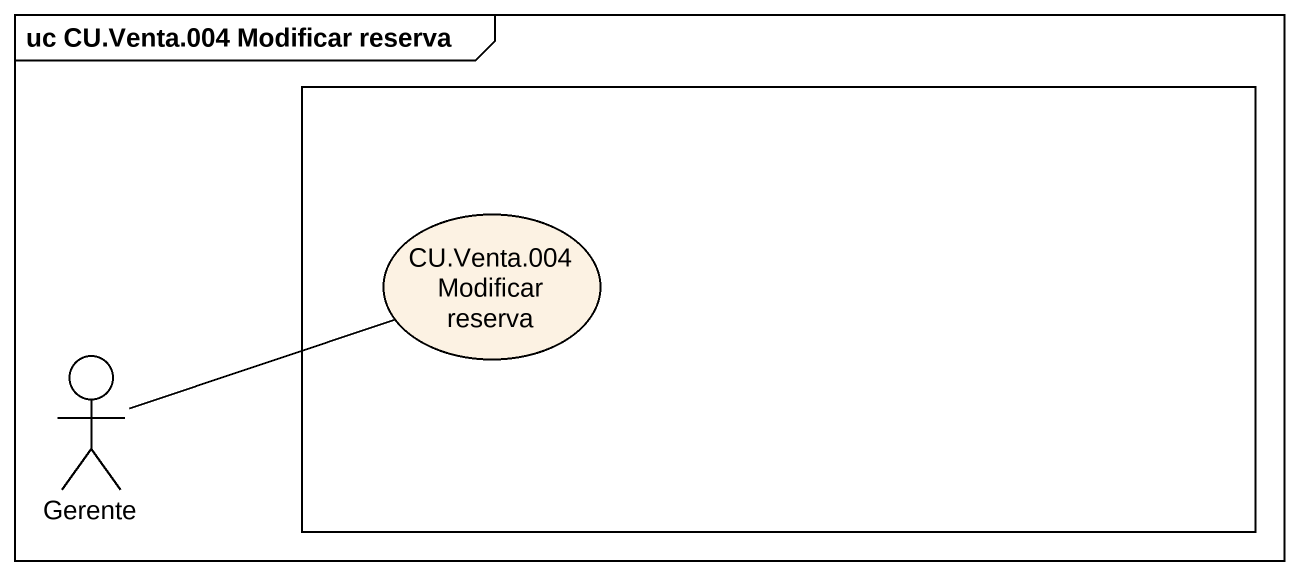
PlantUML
@startuml
mainframe uc CU.Venta.004 Modificar reserva
rectangle " " as rectangle1 {
  usecase "CU.Venta.004 Modificar reserva" as CU_Venta_004_Modificar
}
actor Gerente
Gerente -right- CU_Venta_004_Modificar
@enduml
